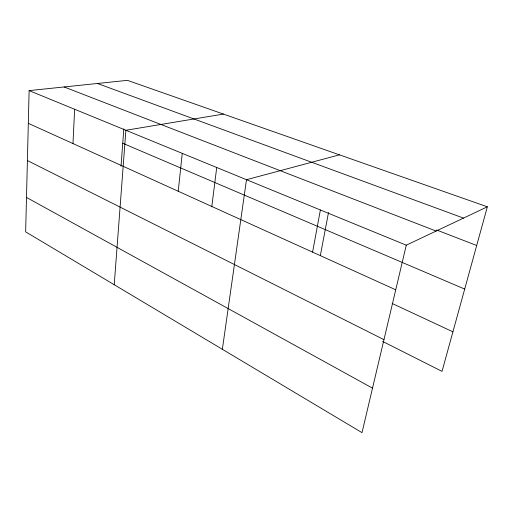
<?xml version="1.0" encoding="UTF-8"?>
<svg xmlns="http://www.w3.org/2000/svg" width="513" height="513" viewBox="0 0 513 513"><rect width="100%" height="100%" fill="white"/><g stroke="black" fill="none" stroke-linecap="round" stroke-linejoin="round"><path stroke-width="0.77" d="M487.35 206.81L127.429 80.349L29.119 90.609L25.65 231.857L362.005 432.651L406.277 245.182L487.35 206.81L442.033 371.38L382.64 341.414M72.974 143.569L74.635 109.263M121.03 166.283L123.813 128.885M114.219 284.728L125.897 130.276L223.418 114.078M178.229 191.253L182.256 153.374M211.773 206.848L216.717 167.475M222.366 349.289L246.49 179.697L339.439 154.843M312.59 252.127L320.381 209.984M320.362 255.474L328.512 212.485M97.444 83.478L463.508 218.096M436.595 230.004L476.699 245.49M64.112 86.96L436.114 231.062M29.119 90.609L406.277 245.182M122.742 143.255L464.695 289.075M28.318 123.338L395.741 289.8M392.163 303.478L452.928 331.828M27.401 160.556L383.968 339.657M26.496 197.428L372.515 388.149"/></g></svg>
